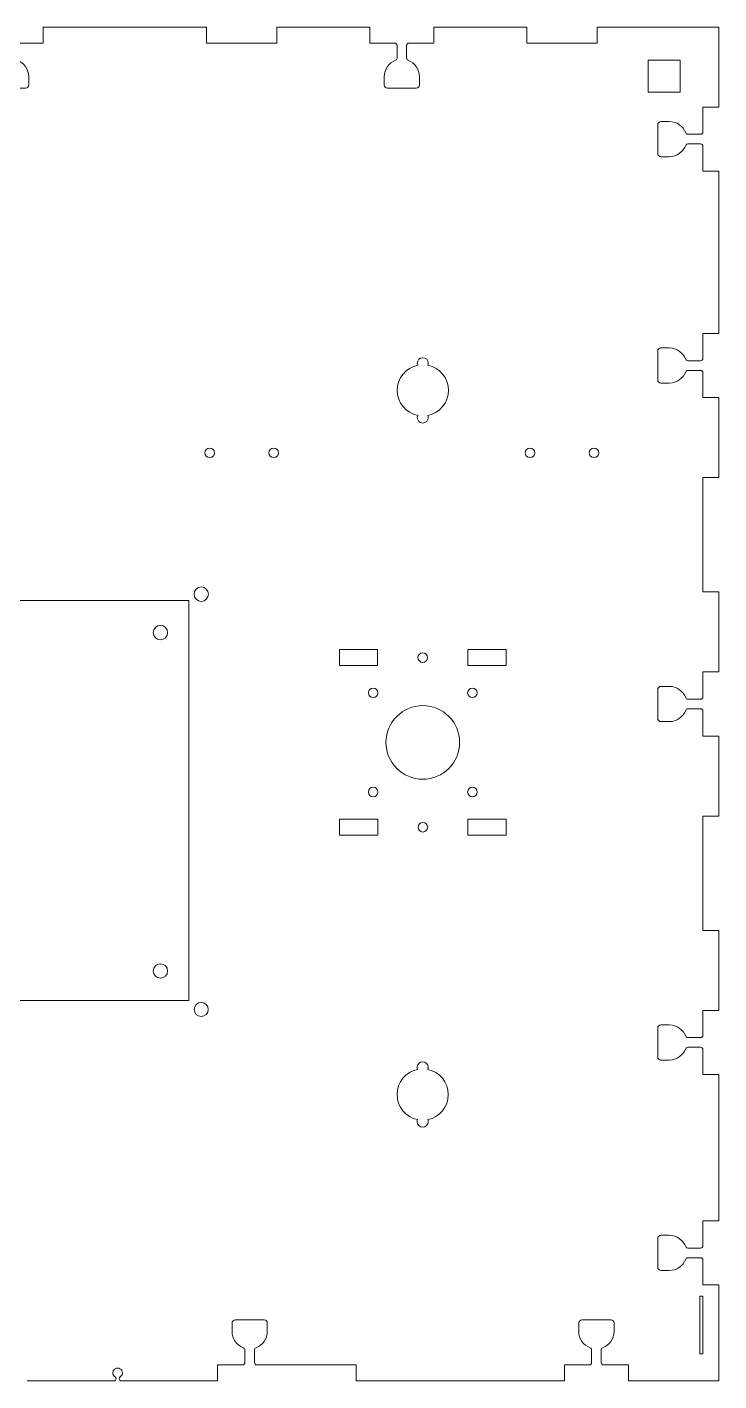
# Model space of a CAD drawing. Header units: inches. Extents: x 27 to 573, y -512 to -89.
# Drawn here: x 357.2 to 573.2, y -511.6 to -88.6 of the extents above; entities that cross this region are included whole.
import ezdxf

# ---------------------------------------------------------------- set-up
doc = ezdxf.new("R2010")
doc.units = ezdxf.units.IN
doc.header["$MEASUREMENT"] = 0
doc.layers.add('Layer 1', color=7, linetype='Continuous')

# ---------------------------------------------------------------- blocks, each defined once
blk = doc.blocks.new('block 8')
at = {"layer": 'Layer 1', "color": 177, "lineweight": 9, "true_color": 0x2e3092}
for points in [[(466.62, -288.09), (454.71, -288.09), (454.71, -283.09), (466.62, -283.09), (466.62, -288.09)], [(506.71, -288.09), (494.79, -288.09), (494.79, -283.09), (506.71, -283.09), (506.71, -288.09)]]:
    blk.add_lwpolyline(points, dxfattribs=at)
blk.add_open_spline([(482.21, -285.59), (482.21, -286.42), (481.53, -287.09), (480.71, -287.09), (479.88, -287.09), (479.21, -286.42), (479.21, -285.59), (479.21, -284.76), (479.88, -284.09), (480.71, -284.09), (481.53, -284.09), (482.21, -284.76), (482.21, -285.59)], degree=3, knots=[0, 0, 0, 0, 1, 1, 1, 2, 2, 2, 3, 3, 3, 4, 4, 4, 4], dxfattribs=at)
blk = doc.blocks.new('block 9')
at = {"layer": 'Layer 1', "color": 177, "lineweight": 9, "true_color": 0x2e3092}
for points in [[(466.66, -341.09), (454.75, -341.09), (454.75, -336.09), (466.66, -336.09), (466.66, -341.09)], [(506.75, -341.09), (494.83, -341.09), (494.83, -336.09), (506.75, -336.09), (506.75, -341.09)]]:
    blk.add_lwpolyline(points, dxfattribs=at)
blk.add_open_spline([(482.25, -338.59), (482.25, -339.42), (481.57, -340.09), (480.75, -340.09), (479.92, -340.09), (479.25, -339.42), (479.25, -338.59), (479.25, -337.76), (479.92, -337.09), (480.75, -337.09), (481.57, -337.09), (482.25, -337.76), (482.25, -338.59)], degree=3, knots=[0, 0, 0, 0, 1, 1, 1, 2, 2, 2, 3, 3, 3, 4, 4, 4, 4], dxfattribs=at)
blk = doc.blocks.new('block 2')
at = {"layer": 'Layer 1', "color": 177, "lineweight": 9, "true_color": 0x2e3092}
for points in [[(561.08, -108.94), (551.08, -108.94), (551.08, -98.94), (561.08, -98.94), (561.08, -108.94)], [(407.68, -392.71), (192.68, -392.71), (192.68, -267.71), (407.68, -267.71), (407.68, -392.71)], [(568.18, -485.09), (568.18, -503.09), (567.18, -503.09), (567.18, -485.09), (568.18, -485.09)]]:
    blk.add_lwpolyline(points, dxfattribs=at)
at = {"layer": 'Layer 1', "color": 240, "lineweight": 9, "true_color": 0xed1c24}
for points in [[(573.18, -506.59), (573.18, -481.59)], [(524.93, -511.59), (459.93, -511.59)]]:
    blk.add_lwpolyline(points, dxfattribs=at)
for points, knots in [([(573.18, -88.59), (573.18, -88.59), (535.18, -88.59), (535.18, -88.59), (535.18, -88.59), (535.18, -93.59), (535.18, -93.59), (535.18, -93.59), (513.18, -93.59), (513.18, -93.59), (513.18, -93.59), (513.18, -88.59), (513.18, -88.59), (513.18, -88.59), (484.18, -88.59), (484.18, -88.59), (484.18, -88.59), (484.18, -93.59), (484.18, -93.59), (484.18, -93.59), (476.43, -93.59), (476.43, -93.59), (476.02, -93.59), (475.68, -93.92), (475.68, -94.34), (475.68, -94.34), (475.68, -98.26), (475.68, -98.26), (475.68, -98.57), (475.87, -98.85), (476.16, -98.96), (478.21, -99.76), (479.68, -101.76), (479.68, -104.09), (479.68, -104.09), (479.68, -106.69), (479.68, -106.69), (479.68, -107.24), (479.23, -107.69), (478.68, -107.69), (478.68, -107.69), (469.68, -107.69), (469.68, -107.69), (469.13, -107.69), (468.68, -107.24), (468.68, -106.69), (468.68, -106.69), (468.68, -104.09), (468.68, -104.09), (468.68, -101.76), (470.15, -99.76), (472.21, -98.96), (472.49, -98.85), (472.68, -98.57), (472.68, -98.26), (472.68, -98.26), (472.68, -94.34), (472.68, -94.34), (472.68, -93.92), (472.35, -93.59), (471.93, -93.59), (471.93, -93.59), (464.18, -93.59), (464.18, -93.59), (464.18, -93.59), (464.18, -88.59), (464.18, -88.59), (464.18, -88.59), (435.18, -88.59), (435.18, -88.59), (435.18, -88.59), (435.18, -93.59), (435.18, -93.59), (435.18, -93.59), (413.18, -93.59), (413.18, -93.59), (413.18, -93.59), (413.18, -88.59), (413.18, -88.59), (413.18, -88.59), (362.18, -88.59), (362.18, -88.59), (362.18, -88.59), (362.18, -93.59), (362.18, -93.59), (362.18, -93.59), (354.43, -93.59), (354.43, -93.59), (354.02, -93.59), (353.68, -93.92), (353.68, -94.34), (353.68, -94.34), (353.68, -98.26), (353.68, -98.26), (353.68, -98.57), (353.87, -98.85), (354.16, -98.96), (356.21, -99.76), (357.68, -101.76), (357.68, -104.09), (357.68, -104.09), (357.68, -106.69), (357.68, -106.69), (357.68, -107.24), (357.23, -107.69), (356.68, -107.69), (356.68, -107.69), (347.68, -107.69), (347.68, -107.69), (347.13, -107.69), (346.68, -107.24), (346.68, -106.69), (346.68, -106.69), (346.68, -104.09), (346.68, -104.09), (346.68, -101.76), (348.15, -99.76), (350.21, -98.96), (350.49, -98.85), (350.68, -98.57), (350.68, -98.26), (350.68, -98.26), (350.68, -94.34), (350.68, -94.34), (350.68, -93.92), (350.35, -93.59), (349.93, -93.59), (349.93, -93.59), (342.18, -93.59), (342.18, -93.59), (342.18, -93.59), (342.18, -88.59), (342.18, -88.59), (342.18, -88.59), (258.18, -88.59), (258.18, -88.59), (258.18, -88.59), (258.18, -93.59), (258.18, -93.59), (258.18, -93.59), (250.43, -93.59), (250.43, -93.59), (250.02, -93.59), (249.68, -93.92), (249.68, -94.34), (249.68, -94.34), (249.68, -98.26), (249.68, -98.26), (249.68, -98.57), (249.87, -98.85), (250.16, -98.96), (252.21, -99.76), (253.68, -101.76), (253.68, -104.09), (253.68, -104.09), (253.68, -106.69), (253.68, -106.69), (253.68, -107.24), (253.23, -107.69), (252.68, -107.69), (252.68, -107.69), (243.68, -107.69), (243.68, -107.69), (243.13, -107.69), (242.68, -107.24), (242.68, -106.69), (242.68, -106.69), (242.68, -104.09), (242.68, -104.09), (242.68, -101.76), (244.15, -99.76), (246.21, -98.96), (246.49, -98.85), (246.68, -98.57), (246.68, -98.26), (246.68, -98.26), (246.68, -94.34), (246.68, -94.34), (246.68, -93.92), (246.35, -93.59), (245.93, -93.59), (245.93, -93.59), (238.18, -93.59), (238.18, -93.59), (238.18, -93.59), (238.18, -88.59), (238.18, -88.59), (238.18, -88.59), (187.18, -88.59), (187.18, -88.59), (187.18, -88.59), (187.18, -93.59), (187.18, -93.59), (187.18, -93.59), (165.18, -93.59), (165.18, -93.59), (165.18, -93.59), (165.18, -88.59), (165.18, -88.59), (165.18, -88.59), (136.18, -88.59), (136.18, -88.59), (136.18, -88.59), (136.18, -93.59), (136.18, -93.59), (136.18, -93.59), (128.43, -93.59), (128.43, -93.59), (128.02, -93.59), (127.68, -93.92), (127.68, -94.34), (127.68, -94.34), (127.68, -98.26), (127.68, -98.26), (127.68, -98.57), (127.87, -98.85), (128.16, -98.96), (130.21, -99.76), (131.68, -101.76), (131.68, -104.09), (131.68, -104.09), (131.68, -106.69), (131.68, -106.69), (131.68, -107.24), (131.23, -107.69), (130.68, -107.69), (130.68, -107.69), (121.68, -107.69), (121.68, -107.69), (121.13, -107.69), (120.68, -107.24), (120.68, -106.69), (120.68, -106.69), (120.68, -104.09), (120.68, -104.09), (120.68, -101.76), (122.15, -99.76), (124.21, -98.96), (124.49, -98.85), (124.68, -98.57), (124.68, -98.26), (124.68, -98.26), (124.68, -94.34), (124.68, -94.34), (124.68, -93.92), (124.35, -93.59), (123.93, -93.59), (123.93, -93.59), (116.18, -93.59), (116.18, -93.59), (116.18, -93.59), (116.18, -88.59), (116.18, -88.59), (116.18, -88.59), (87.18, -88.59), (87.18, -88.59), (87.18, -88.59), (87.18, -93.59), (87.18, -93.59), (87.18, -93.59), (65.18, -93.59), (65.18, -93.59), (65.18, -93.59), (65.18, -88.59), (65.18, -88.59)], [0, 0, 0, 0, 1, 1, 1, 2, 2, 2, 3, 3, 3, 4, 4, 4, 5, 5, 5, 6, 6, 6, 7, 7, 7, 8, 8, 8, 9, 9, 9, 10, 10, 10, 11, 11, 11, 12, 12, 12, 13, 13, 13, 14, 14, 14, 15, 15, 15, 16, 16, 16, 17, 17, 17, 18, 18, 18, 19, 19, 19, 20, 20, 20, 21, 21, 21, 22, 22, 22, 23, 23, 23, 24, 24, 24, 25, 25, 25, 26, 26, 26, 27, 27, 27, 28, 28, 28, 29, 29, 29, 30, 30, 30, 31, 31, 31, 32, 32, 32, 33, 33, 33, 34, 34, 34, 35, 35, 35, 36, 36, 36, 37, 37, 37, 38, 38, 38, 39, 39, 39, 40, 40, 40, 41, 41, 41, 42, 42, 42, 43, 43, 43, 44, 44, 44, 45, 45, 45, 46, 46, 46, 47, 47, 47, 48, 48, 48, 49, 49, 49, 50, 50, 50, 51, 51, 51, 52, 52, 52, 53, 53, 53, 54, 54, 54, 55, 55, 55, 56, 56, 56, 57, 57, 57, 58, 58, 58, 59, 59, 59, 60, 60, 60, 61, 61, 61, 62, 62, 62, 63, 63, 63, 64, 64, 64, 65, 65, 65, 66, 66, 66, 67, 67, 67, 68, 68, 68, 69, 69, 69, 70, 70, 70, 71, 71, 71, 72, 72, 72, 73, 73, 73, 74, 74, 74, 75, 75, 75, 76, 76, 76, 77, 77, 77, 78, 78, 78, 79, 79, 79, 80, 80, 80, 81, 81, 81, 82, 82, 82, 83, 83, 83, 84, 84, 84, 85, 85, 85, 86, 86, 86, 87, 87, 87, 88, 88, 88, 88]), ([(573.18, -184.34), (573.18, -184.34), (573.18, -133.59), (573.18, -133.59), (573.18, -133.59), (568.18, -133.59), (568.18, -133.59), (568.18, -133.59), (568.18, -125.84), (568.18, -125.84), (568.18, -125.42), (567.85, -125.09), (567.43, -125.09), (567.43, -125.09), (563.51, -125.09), (563.51, -125.09), (563.2, -125.09), (562.92, -125.28), (562.81, -125.57), (562.01, -127.62), (560.01, -129.09), (557.68, -129.09), (557.68, -129.09), (555.08, -129.09), (555.08, -129.09), (554.53, -129.09), (554.08, -128.64), (554.08, -128.09), (554.08, -128.09), (554.08, -119.09), (554.08, -119.09), (554.08, -118.54), (554.53, -118.09), (555.08, -118.09), (555.08, -118.09), (557.68, -118.09), (557.68, -118.09), (560.01, -118.09), (562.01, -119.56), (562.81, -121.61), (562.92, -121.9), (563.2, -122.09), (563.51, -122.09), (563.51, -122.09), (567.43, -122.09), (567.43, -122.09), (567.85, -122.09), (568.18, -121.75), (568.18, -121.34), (568.18, -121.34), (568.18, -113.59), (568.18, -113.59), (568.18, -113.59), (573.18, -113.59), (573.18, -113.59), (573.18, -113.59), (573.18, -88.59), (573.18, -88.59)], [0, 0, 0, 0, 1, 1, 1, 2, 2, 2, 3, 3, 3, 4, 4, 4, 5, 5, 5, 6, 6, 6, 7, 7, 7, 8, 8, 8, 9, 9, 9, 10, 10, 10, 11, 11, 11, 12, 12, 12, 13, 13, 13, 14, 14, 14, 15, 15, 15, 16, 16, 16, 17, 17, 17, 18, 18, 18, 19, 19, 19, 19]), ([(573.18, -481.59), (573.18, -481.59), (568.18, -481.59), (568.18, -481.59), (568.18, -481.59), (568.18, -473.84), (568.18, -473.84), (568.18, -473.42), (567.85, -473.09), (567.43, -473.09), (567.43, -473.09), (563.51, -473.09), (563.51, -473.09), (563.2, -473.09), (562.92, -473.28), (562.81, -473.57), (562.01, -475.62), (560.01, -477.09), (557.68, -477.09), (557.68, -477.09), (555.08, -477.09), (555.08, -477.09), (554.53, -477.09), (554.08, -476.64), (554.08, -476.09), (554.08, -476.09), (554.08, -467.09), (554.08, -467.09), (554.08, -466.54), (554.53, -466.09), (555.08, -466.09), (555.08, -466.09), (557.68, -466.09), (557.68, -466.09), (560.01, -466.09), (562.01, -467.56), (562.81, -469.61), (562.92, -469.9), (563.2, -470.09), (563.51, -470.09), (563.51, -470.09), (567.43, -470.09), (567.43, -470.09), (567.85, -470.09), (568.18, -469.75), (568.18, -469.34), (568.18, -469.34), (568.18, -461.59), (568.18, -461.59), (568.18, -461.59), (573.18, -461.59), (573.18, -461.59), (573.18, -461.59), (573.18, -415.84), (573.18, -415.84), (573.18, -415.84), (568.18, -415.84), (568.18, -415.84), (568.18, -415.84), (568.18, -408.09), (568.18, -408.09), (568.18, -407.67), (567.85, -407.34), (567.43, -407.34), (567.43, -407.34), (563.51, -407.34), (563.51, -407.34), (563.2, -407.34), (562.92, -407.53), (562.81, -407.82), (562.01, -409.87), (560.01, -411.34), (557.68, -411.34), (557.68, -411.34), (555.08, -411.34), (555.08, -411.34), (554.53, -411.34), (554.08, -410.89), (554.08, -410.34), (554.08, -410.34), (554.08, -401.34), (554.08, -401.34), (554.08, -400.79), (554.53, -400.34), (555.08, -400.34), (555.08, -400.34), (557.68, -400.34), (557.68, -400.34), (560.01, -400.34), (562.01, -401.81), (562.81, -403.86), (562.92, -404.15), (563.2, -404.34), (563.51, -404.34), (563.51, -404.34), (567.43, -404.34), (567.43, -404.34), (567.85, -404.34), (568.18, -404), (568.18, -403.59), (568.18, -403.59), (568.18, -395.84), (568.18, -395.84), (568.18, -395.84), (573.18, -395.84), (573.18, -395.84), (573.18, -395.84), (573.18, -370.84), (573.18, -370.84), (573.18, -370.84), (568.18, -370.84), (568.18, -370.84), (568.18, -370.84), (568.18, -335.09), (568.18, -335.09), (568.18, -335.09), (573.18, -335.09), (573.18, -335.09), (573.18, -335.09), (573.18, -310.09), (573.18, -310.09), (573.18, -310.09), (568.18, -310.09), (568.18, -310.09), (568.18, -310.09), (568.18, -302.34), (568.18, -302.34), (568.18, -301.92), (567.85, -301.59), (567.43, -301.59), (567.43, -301.59), (563.51, -301.59), (563.51, -301.59), (563.2, -301.59), (562.92, -301.78), (562.81, -302.07), (562.01, -304.12), (560.01, -305.59), (557.68, -305.59), (557.68, -305.59), (555.08, -305.59), (555.08, -305.59), (554.53, -305.59), (554.08, -305.14), (554.08, -304.59), (554.08, -304.59), (554.08, -295.59), (554.08, -295.59), (554.08, -295.04), (554.53, -294.59), (555.08, -294.59), (555.08, -294.59), (557.68, -294.59), (557.68, -294.59), (560.01, -294.59), (562.01, -296.06), (562.81, -298.11), (562.92, -298.4), (563.2, -298.59), (563.51, -298.59), (563.51, -298.59), (567.43, -298.59), (567.43, -298.59), (567.85, -298.59), (568.18, -298.25), (568.18, -297.84), (568.18, -297.84), (568.18, -290.09), (568.18, -290.09), (568.18, -290.09), (573.18, -290.09), (573.18, -290.09), (573.18, -290.09), (573.18, -265.09), (573.18, -265.09), (573.18, -265.09), (568.18, -265.09), (568.18, -265.09), (568.18, -265.09), (568.18, -229.34), (568.18, -229.34), (568.18, -229.34), (573.18, -229.34), (573.18, -229.34), (573.18, -229.34), (573.18, -204.34), (573.18, -204.34), (573.18, -204.34), (568.18, -204.34), (568.18, -204.34), (568.18, -204.34), (568.18, -196.59), (568.18, -196.59), (568.18, -196.17), (567.85, -195.84), (567.43, -195.84), (567.43, -195.84), (563.51, -195.84), (563.51, -195.84), (563.2, -195.84), (562.92, -196.03), (562.81, -196.32), (562.01, -198.37), (560.01, -199.84), (557.68, -199.84), (557.68, -199.84), (555.08, -199.84), (555.08, -199.84), (554.53, -199.84), (554.08, -199.39), (554.08, -198.84), (554.08, -198.84), (554.08, -189.84), (554.08, -189.84), (554.08, -189.29), (554.53, -188.84), (555.08, -188.84), (555.08, -188.84), (557.68, -188.84), (557.68, -188.84), (560.01, -188.84), (562.01, -190.31), (562.81, -192.36), (562.92, -192.65), (563.2, -192.84), (563.51, -192.84), (563.51, -192.84), (567.43, -192.84), (567.43, -192.84), (567.85, -192.84), (568.18, -192.5), (568.18, -192.09), (568.18, -192.09), (568.18, -184.34), (568.18, -184.34), (568.18, -184.34), (573.18, -184.34), (573.18, -184.34)], [0, 0, 0, 0, 1, 1, 1, 2, 2, 2, 3, 3, 3, 4, 4, 4, 5, 5, 5, 6, 6, 6, 7, 7, 7, 8, 8, 8, 9, 9, 9, 10, 10, 10, 11, 11, 11, 12, 12, 12, 13, 13, 13, 14, 14, 14, 15, 15, 15, 16, 16, 16, 17, 17, 17, 18, 18, 18, 19, 19, 19, 20, 20, 20, 21, 21, 21, 22, 22, 22, 23, 23, 23, 24, 24, 24, 25, 25, 25, 26, 26, 26, 27, 27, 27, 28, 28, 28, 29, 29, 29, 30, 30, 30, 31, 31, 31, 32, 32, 32, 33, 33, 33, 34, 34, 34, 35, 35, 35, 36, 36, 36, 37, 37, 37, 38, 38, 38, 39, 39, 39, 40, 40, 40, 41, 41, 41, 42, 42, 42, 43, 43, 43, 44, 44, 44, 45, 45, 45, 46, 46, 46, 47, 47, 47, 48, 48, 48, 49, 49, 49, 50, 50, 50, 51, 51, 51, 52, 52, 52, 53, 53, 53, 54, 54, 54, 55, 55, 55, 56, 56, 56, 57, 57, 57, 58, 58, 58, 59, 59, 59, 60, 60, 60, 61, 61, 61, 62, 62, 62, 63, 63, 63, 64, 64, 64, 65, 65, 65, 66, 66, 66, 67, 67, 67, 68, 68, 68, 69, 69, 69, 70, 70, 70, 71, 71, 71, 72, 72, 72, 73, 73, 73, 74, 74, 74, 75, 75, 75, 76, 76, 76, 77, 77, 77, 78, 78, 78, 79, 79, 79, 79]), ([(416.68, -511.59), (416.68, -511.59), (416.68, -506.59), (416.68, -506.59), (416.68, -506.59), (424.43, -506.59), (424.43, -506.59), (424.85, -506.59), (425.18, -506.25), (425.18, -505.84), (425.18, -505.84), (425.18, -501.91), (425.18, -501.91), (425.18, -501.61), (424.99, -501.33), (424.7, -501.22), (422.65, -500.42), (421.18, -498.42), (421.18, -496.09), (421.18, -496.09), (421.18, -493.49), (421.18, -493.49), (421.18, -492.94), (421.63, -492.49), (422.18, -492.49), (422.18, -492.49), (431.18, -492.49), (431.18, -492.49), (431.73, -492.49), (432.18, -492.94), (432.18, -493.49), (432.18, -493.49), (432.18, -496.09), (432.18, -496.09), (432.18, -498.42), (430.71, -500.42), (428.66, -501.22), (428.37, -501.33), (428.18, -501.61), (428.18, -501.91), (428.18, -501.91), (428.18, -505.84), (428.18, -505.84), (428.18, -506.25), (428.52, -506.59), (428.93, -506.59), (428.93, -506.59), (459.93, -506.59), (459.93, -506.59), (459.93, -506.59), (459.93, -511.59), (459.93, -511.59)], [0, 0, 0, 0, 1, 1, 1, 2, 2, 2, 3, 3, 3, 4, 4, 4, 5, 5, 5, 6, 6, 6, 7, 7, 7, 8, 8, 8, 9, 9, 9, 10, 10, 10, 11, 11, 11, 12, 12, 12, 13, 13, 13, 14, 14, 14, 15, 15, 15, 16, 16, 16, 17, 17, 17, 17]), ([(573.18, -506.59), (573.18, -506.59), (573.18, -511.59), (573.18, -511.59), (573.18, -511.59), (544.93, -511.59), (544.93, -511.59), (544.93, -511.59), (544.93, -506.59), (544.93, -506.59), (544.93, -506.59), (537.18, -506.59), (537.18, -506.59), (536.77, -506.59), (536.43, -506.25), (536.43, -505.84), (536.43, -505.84), (536.43, -501.91), (536.43, -501.91), (536.43, -501.61), (536.62, -501.33), (536.91, -501.22), (538.96, -500.42), (540.43, -498.42), (540.43, -496.09), (540.43, -496.09), (540.43, -493.49), (540.43, -493.49), (540.43, -492.94), (539.98, -492.49), (539.43, -492.49), (539.43, -492.49), (530.43, -492.49), (530.43, -492.49), (529.88, -492.49), (529.43, -492.94), (529.43, -493.49), (529.43, -493.49), (529.43, -496.09), (529.43, -496.09), (529.43, -498.42), (530.9, -500.42), (532.95, -501.22), (533.24, -501.33), (533.43, -501.61), (533.43, -501.91), (533.43, -501.91), (533.43, -505.84), (533.43, -505.84), (533.43, -506.25), (533.1, -506.59), (532.68, -506.59), (532.68, -506.59), (524.93, -506.59), (524.93, -506.59), (524.93, -506.59), (524.93, -511.59), (524.93, -511.59)], [0, 0, 0, 0, 1, 1, 1, 2, 2, 2, 3, 3, 3, 4, 4, 4, 5, 5, 5, 6, 6, 6, 7, 7, 7, 8, 8, 8, 9, 9, 9, 10, 10, 10, 11, 11, 11, 12, 12, 12, 13, 13, 13, 14, 14, 14, 15, 15, 15, 16, 16, 16, 17, 17, 17, 18, 18, 18, 19, 19, 19, 19]), ([(416.68, -511.59), (416.68, -511.59), (386.58, -511.59), (386.58, -511.59), (386.22, -511.59), (385.93, -511.29), (385.94, -510.93), (385.94, -510.93), (385.94, -510.89), (385.94, -510.89), (385.94, -510.67), (386.08, -510.47), (386.26, -510.35), (386.78, -510.02), (387.07, -509.38), (386.9, -508.7), (386.77, -508.17), (386.34, -507.75), (385.81, -507.63), (384.83, -507.4), (383.95, -508.14), (383.95, -509.09), (383.95, -509.61), (384.22, -510.08), (384.63, -510.34), (384.82, -510.47), (384.95, -510.67), (384.95, -510.9), (384.95, -510.9), (384.95, -510.94), (384.95, -510.94), (384.95, -511.3), (384.66, -511.59), (384.3, -511.59), (384.3, -511.59), (357.18, -511.59), (357.18, -511.59)], [0, 0, 0, 0, 1, 1, 1, 2, 2, 2, 3, 3, 3, 4, 4, 4, 5, 5, 5, 6, 6, 6, 7, 7, 7, 8, 8, 8, 9, 9, 9, 10, 10, 10, 11, 11, 11, 12, 12, 12, 12])]:
    blk.add_open_spline(points, degree=3, knots=knots, dxfattribs=at)
at = {"layer": 'Layer 1', "color": 177, "lineweight": 9, "true_color": 0x2e3092}
for points, knots in [([(482.34, -209.93), (485.98, -209.18), (488.73, -205.96), (488.73, -202.09), (488.73, -198.22), (485.98, -194.99), (482.32, -194.25), (482.32, -194.25), (482.33, -194.25), (482.33, -194.25), (482.41, -194.05), (482.45, -193.83), (482.45, -193.6), (482.45, -192.65), (481.68, -191.88), (480.73, -191.88), (479.77, -191.88), (479, -192.65), (479, -193.6), (479, -193.83), (479.05, -194.05), (479.13, -194.25), (479.13, -194.25), (479.11, -194.25), (479.11, -194.25), (475.47, -195), (472.73, -198.22), (472.73, -202.09), (472.73, -205.96), (475.47, -209.19), (479.13, -209.93), (479.13, -209.93), (479.13, -209.93), (479.13, -209.93), (479.05, -210.13), (479, -210.35), (479, -210.57), (479, -211.53), (479.77, -212.3), (480.73, -212.3), (481.68, -212.3), (482.45, -211.53), (482.45, -210.57), (482.45, -210.34), (482.4, -210.11), (482.32, -209.9)], [0, 0, 0, 0, 1, 1, 1, 2, 2, 2, 3, 3, 3, 4, 4, 4, 5, 5, 5, 6, 6, 6, 7, 7, 7, 8, 8, 8, 9, 9, 9, 10, 10, 10, 11, 11, 11, 12, 12, 12, 13, 13, 13, 14, 14, 14, 15, 15, 15, 15]), ([(415.68, -221.62), (415.68, -222.45), (415.01, -223.12), (414.18, -223.12), (413.35, -223.12), (412.68, -222.45), (412.68, -221.62), (412.68, -220.79), (413.35, -220.12), (414.18, -220.12), (415.01, -220.12), (415.68, -220.79), (415.68, -221.62)], [0, 0, 0, 0, 1, 1, 1, 2, 2, 2, 3, 3, 3, 4, 4, 4, 4]), ([(435.68, -221.62), (435.68, -222.45), (435.01, -223.12), (434.18, -223.12), (433.35, -223.12), (432.68, -222.45), (432.68, -221.62), (432.68, -220.79), (433.35, -220.12), (434.18, -220.12), (435.01, -220.12), (435.68, -220.79), (435.68, -221.62)], [0, 0, 0, 0, 1, 1, 1, 2, 2, 2, 3, 3, 3, 4, 4, 4, 4]), ([(515.68, -221.62), (515.68, -222.45), (515.01, -223.12), (514.18, -223.12), (513.35, -223.12), (512.68, -222.45), (512.68, -221.62), (512.68, -220.79), (513.35, -220.12), (514.18, -220.12), (515.01, -220.12), (515.68, -220.79), (515.68, -221.62)], [0, 0, 0, 0, 1, 1, 1, 2, 2, 2, 3, 3, 3, 4, 4, 4, 4]), ([(535.68, -221.62), (535.68, -222.45), (535.01, -223.12), (534.18, -223.12), (533.35, -223.12), (532.68, -222.45), (532.68, -221.62), (532.68, -220.79), (533.35, -220.12), (534.18, -220.12), (535.01, -220.12), (535.68, -220.79), (535.68, -221.62)], [0, 0, 0, 0, 1, 1, 1, 2, 2, 2, 3, 3, 3, 4, 4, 4, 4]), ([(409.3, -265.77), (409.3, -264.53), (410.31, -263.52), (411.55, -263.52), (412.79, -263.52), (413.8, -264.53), (413.8, -265.77), (413.8, -267.01), (412.79, -268.02), (411.55, -268.02), (410.31, -268.02), (409.3, -267.01), (409.3, -265.77)], [0, 0, 0, 0, 1, 1, 1, 2, 2, 2, 3, 3, 3, 4, 4, 4, 4]), ([(396.57, -277.78), (396.57, -276.53), (397.58, -275.53), (398.82, -275.53), (400.06, -275.53), (401.07, -276.53), (401.07, -277.78), (401.07, -279.02), (400.06, -280.03), (398.82, -280.03), (397.58, -280.03), (396.57, -279.02), (396.57, -277.78)], [0, 0, 0, 0, 1, 1, 1, 2, 2, 2, 3, 3, 3, 4, 4, 4, 4]), ([(466.73, -296.59), (466.73, -297.42), (466.05, -298.09), (465.23, -298.09), (464.4, -298.09), (463.73, -297.42), (463.73, -296.59), (463.73, -295.76), (464.4, -295.09), (465.23, -295.09), (466.05, -295.09), (466.73, -295.76), (466.73, -296.59)], [0, 0, 0, 0, 1, 1, 1, 2, 2, 2, 3, 3, 3, 4, 4, 4, 4]), ([(497.73, -296.59), (497.73, -297.42), (497.05, -298.09), (496.23, -298.09), (495.4, -298.09), (494.73, -297.42), (494.73, -296.59), (494.73, -295.76), (495.4, -295.09), (496.23, -295.09), (497.05, -295.09), (497.73, -295.76), (497.73, -296.59)], [0, 0, 0, 0, 1, 1, 1, 2, 2, 2, 3, 3, 3, 4, 4, 4, 4]), ([(492.23, -312.09), (492.23, -318.44), (487.08, -323.59), (480.73, -323.59), (474.37, -323.59), (469.23, -318.44), (469.23, -312.09), (469.23, -305.74), (474.37, -300.59), (480.73, -300.59), (487.08, -300.59), (492.23, -305.74), (492.23, -312.09)], [0, 0, 0, 0, 1, 1, 1, 2, 2, 2, 3, 3, 3, 4, 4, 4, 4]), ([(466.73, -327.59), (466.73, -328.42), (466.05, -329.09), (465.23, -329.09), (464.4, -329.09), (463.73, -328.42), (463.73, -327.59), (463.73, -326.76), (464.4, -326.09), (465.23, -326.09), (466.05, -326.09), (466.73, -326.76), (466.73, -327.59)], [0, 0, 0, 0, 1, 1, 1, 2, 2, 2, 3, 3, 3, 4, 4, 4, 4]), ([(497.73, -327.59), (497.73, -328.42), (497.05, -329.09), (496.23, -329.09), (495.4, -329.09), (494.73, -328.42), (494.73, -327.59), (494.73, -326.76), (495.4, -326.09), (496.23, -326.09), (497.05, -326.09), (497.73, -326.76), (497.73, -327.59)], [0, 0, 0, 0, 1, 1, 1, 2, 2, 2, 3, 3, 3, 4, 4, 4, 4]), ([(396.57, -383.52), (396.57, -382.28), (397.58, -381.27), (398.82, -381.27), (400.06, -381.27), (401.07, -382.28), (401.07, -383.52), (401.07, -384.76), (400.06, -385.77), (398.82, -385.77), (397.58, -385.77), (396.57, -384.76), (396.57, -383.52)], [0, 0, 0, 0, 1, 1, 1, 2, 2, 2, 3, 3, 3, 4, 4, 4, 4]), ([(409.35, -395.53), (409.35, -394.31), (410.34, -393.33), (411.55, -393.33), (412.77, -393.33), (413.75, -394.31), (413.75, -395.53), (413.75, -396.74), (412.77, -397.73), (411.55, -397.73), (410.34, -397.73), (409.35, -396.74), (409.35, -395.53)], [0, 0, 0, 0, 1, 1, 1, 2, 2, 2, 3, 3, 3, 4, 4, 4, 4]), ([(482.29, -429.95), (485.94, -429.2), (488.68, -425.97), (488.68, -422.11), (488.68, -418.24), (485.93, -415.01), (482.28, -414.27), (482.28, -414.27), (482.28, -414.27), (482.28, -414.27), (482.36, -414.07), (482.4, -413.85), (482.4, -413.62), (482.4, -412.67), (481.63, -411.9), (480.68, -411.9), (479.73, -411.9), (478.95, -412.67), (478.95, -413.62), (478.95, -413.85), (479, -414.07), (479.08, -414.27), (479.08, -414.27), (479.07, -414.27), (479.07, -414.27), (475.42, -415.02), (472.68, -418.24), (472.68, -422.11), (472.68, -425.98), (475.43, -429.21), (479.08, -429.95), (479.08, -429.95), (479.08, -429.95), (479.08, -429.95), (479, -430.15), (478.95, -430.37), (478.95, -430.59), (478.95, -431.55), (479.73, -432.32), (480.68, -432.32), (481.63, -432.32), (482.4, -431.55), (482.4, -430.59), (482.4, -430.36), (482.36, -430.13), (482.27, -429.92)], [0, 0, 0, 0, 1, 1, 1, 2, 2, 2, 3, 3, 3, 4, 4, 4, 5, 5, 5, 6, 6, 6, 7, 7, 7, 8, 8, 8, 9, 9, 9, 10, 10, 10, 11, 11, 11, 12, 12, 12, 13, 13, 13, 14, 14, 14, 15, 15, 15, 15])]:
    blk.add_open_spline(points, degree=3, knots=knots, dxfattribs=at)
at = {"layer": 'Layer 1'}
for name in ['block 8', 'block 9']:
    blk.add_blockref(name, (0, 0), dxfattribs=at)

msp = doc.modelspace()

# ---------------------------------------------------------------- block references
at = {"layer": 'Layer 1'}
msp.add_blockref('block 2', (0, 0), dxfattribs=at)

doc.saveas('drawing.dxf')
